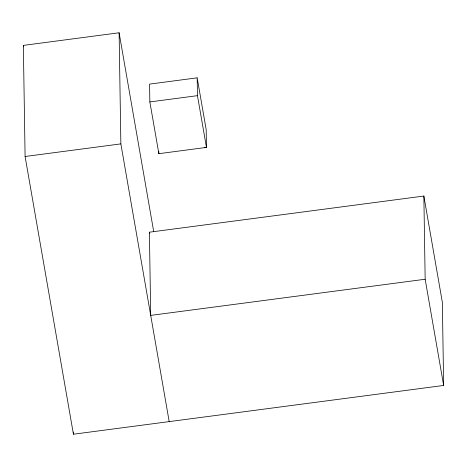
<?xml version="1.0" encoding="UTF-8"?>
<svg xmlns="http://www.w3.org/2000/svg" width="467" height="467" viewBox="0 0 467 467"><rect width="100%" height="100%" fill="white"/><g stroke="black" fill="none" stroke-linecap="round" stroke-linejoin="round"><path stroke-width="0.7" d="M423.855 196.047L425.163 279.243L150.707 315.394L149.399 232.198L423.855 196.047L442.342 302.26L443.65 385.456L73.43 434.222L25.095 156.492L23.35 45.392L119.114 32.778L153.707 231.568M197.179 77.837L149.574 84.107L149.854 101.929L158.862 153.678L206.467 147.409L206.186 129.581L197.179 77.837L197.459 95.659L206.467 147.409M149.854 101.929L197.459 95.659M25.095 156.492L120.86 143.883L119.114 32.778M204.604 147.455L206.07 147.263M425.163 279.243L443.65 385.456M149.399 232.198L149.65 233.634M120.86 143.883L169.194 421.608M23.35 45.392L23.601 46.828M158.827 151.536L158.862 153.678M73.395 432.045L73.43 434.222"/></g></svg>
